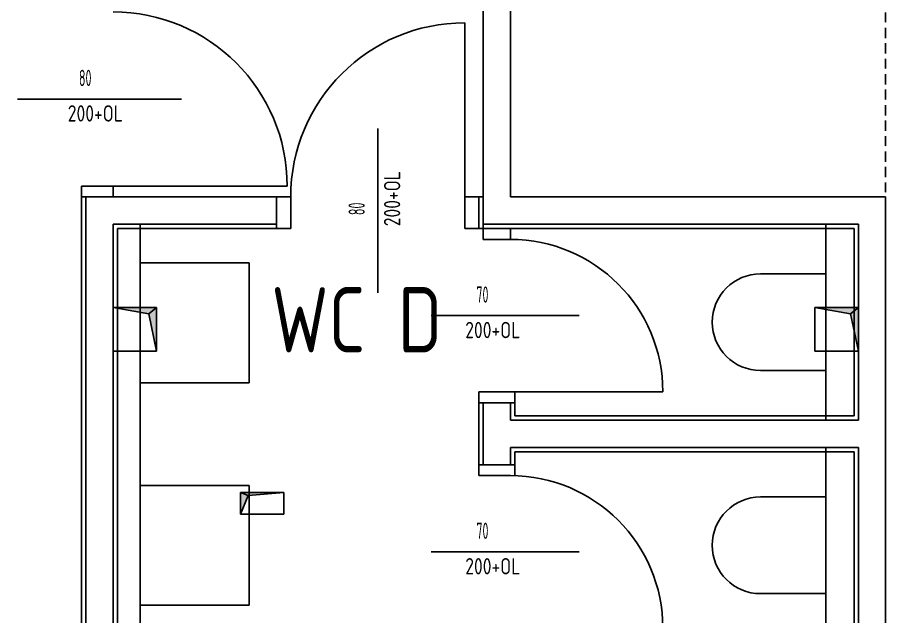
# Model space of a CAD drawing. Extents: x -1029 to 10077, y -1395 to 3524.
# Drawn here: x 568.5 to 967.5, y 37.3 to 312.5 of the extents above; entities that cross this region are included whole.
import ezdxf
from ezdxf.enums import TextEntityAlignment as Align

# ---------------------------------------------------------------- set-up
doc = ezdxf.new("R2010")
doc.units = 0
doc.header["$LTSCALE"] = 60
doc.header["$MEASUREMENT"] = 0
doc.linetypes.add('X$0$ACHSE', pattern=[0.115, 0, -0.04, 0.075, 0])
doc.layers.get('0').update_dxf_attribs({"linetype": 'CONTINUOUS'})
doc.layers.add('A01$0$D1_01 Innenwände n. tragend', color=7, linetype='CONTINUOUS')
doc.layers.add('X$0$2A_AUSSP1', color=7, linetype='CONTINUOUS')
doc.styles.add('SMALL', font='ISO.SHX', dxfattribs={"height": 12.5})

msp = doc.modelspace()

# ---------------------------------------------------------------- hatches: boundary and pattern name
at = {"layer": 'X$0$2A_AUSSP1', "linetype": 'Continuous'}
for points in [[(632.5, 179.22), (628.93, 176.3), (612.5, 179.22)], [(632.5, 159.22), (632.5, 179.22), (628.93, 176.3)], [(955, 179.22), (951.43, 176.3), (935, 179.22)], [(955, 159.22), (955, 179.22), (951.43, 176.3)], [(671.02, 94.34), (674.58, 92.88), (691.02, 94.34)], [(671.02, 84.34), (671.02, 94.34), (674.58, 92.88)]]:
    msp.add_hatch(color=252, dxfattribs=at).paths.add_polyline_path(points, flags=0)

# ---------------------------------------------------------------- linework, layer by layer
at = {"color": 252, "linetype": 'Continuous'}
for p, q in [((782.62, 210.5), (782.62, 620)), ((795.12, 230), (795.12, 620)), ((774.12, 230), (774.12, 310)), ((568.52, 275), (643.98, 275)), ((734.12, 186.02), (734.12, 261.48)), ((598, 18), (598, 235)), ((612.5, 235), (598, 235)), ((612.5, 235), (692.5, 235)), ((612.5, 235), (612.5, 230)), ((694.12, 230), (598, 230)), ((600, 25), (600, 230)), ((687.62, 230), (687.62, 215.5)), ((694.12, 230), (694.12, 215.5)), ((774.12, 230), (782.62, 230)), ((774.12, 230), (774.12, 215.5)), ((780.62, 230), (780.62, 215.5)), ((967.5, 230), (795.12, 230)), ((967.5, 230), (967.5, 25)), ((612.5, 25), (612.5, 217.5)), ((687.62, 217.5), (612.5, 217.5)), ((614.5, 27), (614.5, 215.5)), ((689.62, 215.5), (614.5, 215.5)), ((625, 25), (625, 217.5)), ((689.62, 215.5), (694.12, 215.5)), ((774.12, 215.5), (782.62, 215.5)), ((795.12, 217.5), (782.62, 217.5)), ((782.62, 215.5), (953, 215.5)), ((955, 217.5), (795.12, 217.5)), ((795.12, 215.5), (795.12, 210.5)), ((940, 217.5), (940, 127.5)), ((953, 215.5), (953, 129.5)), ((955, 217.5), (955, 127.5)), ((782.62, 210.5), (795.12, 210.5)), ((675, 199.68), (625, 199.68)), ((675, 144.68), (675, 199.68)), ((910, 194.7), (940, 194.7)), ((628.93, 176.3), (612.5, 179.22)), ((612.5, 179.22), (632.5, 179.22)), ((612.5, 179.22), (612.5, 159.22)), ((632.5, 179.22), (628.93, 176.3)), ((632.5, 179.22), (628.93, 176.3)), ((628.93, 176.3), (632.5, 159.22)), ((632.5, 159.22), (632.5, 179.22)), ((632.5, 159.22), (632.5, 179.22)), ((935, 179.22), (935, 159.22)), ((951.43, 176.3), (935, 179.22)), ((935, 179.22), (955, 179.22)), ((955, 179.22), (951.43, 176.3)), ((955, 179.22), (951.43, 176.3)), ((951.43, 176.3), (955, 159.22)), ((955, 159.22), (955, 179.22)), ((955, 159.22), (955, 179.22)), ((758.73, 175.5), (826.6, 175.5)), ((612.5, 159.22), (632.5, 159.22)), ((935, 159.22), (955, 159.22)), ((910, 150.3), (940, 150.3)), ((625, 144.68), (675, 144.68)), ((780.62, 140.5), (865.12, 140.5)), ((780.62, 140.5), (780.62, 102)), ((797.12, 140.5), (797.12, 129.5)), ((797.12, 135.5), (780.62, 135.5)), ((782.62, 135.5), (782.62, 107)), ((795.12, 135.5), (795.12, 127.5)), ((795.12, 135.5), (795.12, 127.5)), ((953, 129.5), (797.12, 129.5)), ((955, 127.5), (795.12, 127.5)), ((955, 115), (795.12, 115)), ((795.12, 115), (795.12, 107)), ((953, 113), (797.12, 113)), ((797.12, 113), (797.12, 101.97)), ((940, 115), (940, 25)), ((953, 113), (953, 27)), ((955, 115), (955, 25)), ((797.12, 107), (780.62, 107)), ((795.12, 102), (780.62, 102)), ((675, 97.5), (625, 97.5)), ((675, 42.5), (675, 97.5)), ((671.02, 84.34), (671.02, 94.34)), ((671.02, 94.34), (674.58, 92.88)), ((671.02, 94.34), (674.58, 92.88)), ((671.02, 84.34), (671.02, 94.34)), ((691.02, 94.34), (671.02, 94.34)), ((674.58, 92.88), (671.02, 84.34)), ((674.58, 92.88), (691.02, 94.34)), ((691.02, 94.34), (691.02, 84.34)), ((910, 92.2), (940, 92.2)), ((691.02, 84.34), (671.02, 84.34)), ((758.73, 67), (826.6, 67)), ((910, 47.8), (940, 47.8)), ((625, 42.5), (675, 42.5))]:
    msp.add_line(p, q, dxfattribs=at)
at = {"color": 252, "linetype": 'X$0$ACHSE'}
msp.add_line((967.5, 438), (967.5, 230), dxfattribs=at)
at = {"color": 252, "linetype": 'Continuous'}
for centre, radius, start, end in [((612.5, 235), 80, 0, 90), ((774.12, 230), 80, 90, 180), ((795.12, 140.5), 70, 0, 90), ((910, 172.5), 22.2, 90, 270), ((795.12, 32), 70, 0, 90), ((910, 70), 22.2, 90, 270)]:
    msp.add_arc(centre, radius, start, end, dxfattribs=at)
at = {"layer": 'A01$0$D1_01 Innenwände n. tragend', "color": 252, "linetype": 'Continuous'}
msp.add_line((625, 42.5), (675, 42.5), dxfattribs=at)

# ---------------------------------------------------------------- texts
at = {"color": 252, "style": 'SMALL'}
for s, height, width, p in [('  80', 7.5, 0.596273, (591.69, 288.43)), ('200+OL', 7.5, 0.872269, (591.69, 272.14)), ('WC D', 30, 0.874286, (685.23, 188.63)), ('  70', 7.5, 0.596273, (774.32, 188.93)), ('200+OL', 7.5, 0.872269, (774.32, 172.64)), ('  70', 7.5, 0.596273, (774.32, 80.43)), ('200+OL', 7.5, 0.872269, (774.32, 64.14))]:
    msp.add_text(s, height=height, dxfattribs=dict(at, width=width)).set_placement(p, align=Align.TOP_LEFT)
for s, width, p in [('200+OL', 0.872269, (736.98, 216.55)), ('  80', 0.596273, (720.69, 216.55))]:
    msp.add_text(s, height=7.5, rotation=90, dxfattribs=dict(at, width=width)).set_placement(p, align=Align.TOP_LEFT)

doc.saveas('drawing.dxf')
